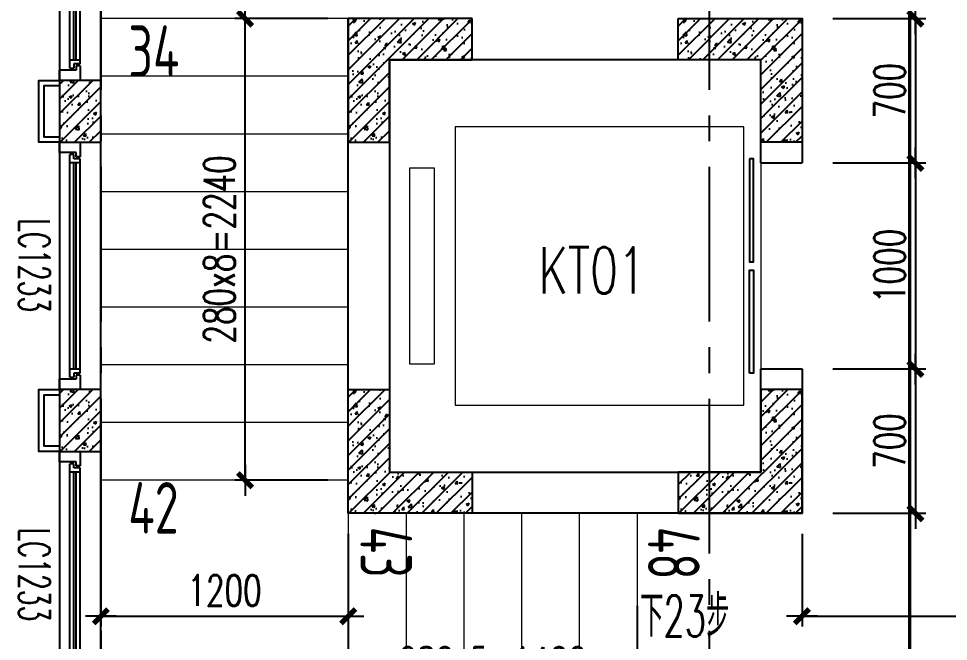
# Model space of a CAD drawing. Extents: x -395226 to -176901, y -140672 to 68263.
# Drawn here: x -269963 to -265455, y 48098 to 51120 of the extents above; entities that cross this region are included whole.
import ezdxf

# ---------------------------------------------------------------- set-up
doc = ezdxf.new("R2010")
doc.units = 0
doc.header["$LTSCALE"] = 1000
doc.header["$MEASUREMENT"] = 0
for name, pattern in [('ACAD_ISO08W100', [36, 24, -3, 6, -3]), ('HIDDEN', [0.375, 0.25, -0.125]), ('Plans$0$CENTER2', [1.125, 0.75, -0.125, 0.125, -0.125])]:
    doc.linetypes.add(name, pattern=pattern)
doc.layers.get('0').update_dxf_attribs({"linetype": 'CONTINUOUS'})
doc.layers.get('Defpoints').update_dxf_attribs({"linetype": 'CONTINUOUS'})
for name, color, linetype in [('A-COLUMN', 1, 'CONTINUOUS'), ('A-COLUMN-hatch', 252, 'CONTINUOUS'), ('A-DIM', 201, 'CONTINUOUS'), ('A-DOTE', 8, 'ACAD_ISO08W100'), ('A-FIN-GRAN', 34, 'CONTINUOUS'), ('A-NOTE', 150, 'CONTINUOUS'), ('A-TEXT-CN', 31, 'CONTINUOUS'), ('A-WALL', 2, 'CONTINUOUS'), ('A-WINDOW', 4, 'CONTINUOUS'), ('A-WINDOW-TEXT', 93, 'CONTINUOUS'), ('Plans$0$Grid', 9, 'Plans$0$CENTER2')]:
    doc.layers.add(name, color=color, linetype=linetype)
doc.layers.add('A-STAIR', color=30, linetype='CONTINUOUS', lineweight=0)
doc.styles.add('_HZTXT', font='tjromans.shx', dxfattribs={"width": 0.7, "bigfont": 'tjhztxt.shx'})
doc.styles.add('DIM_FONT', font='SIMPLEX', dxfattribs={"width": 0.7, "bigfont": 'GBCBIG'})
doc.styles.add('PRC-S', font='tjromans.shx', dxfattribs={"width": 0.7, "bigfont": 'tjhztxt.shx'})
doc.styles.get("Standard").update_dxf_attribs({"font": 'GBENOR', "bigfont": 'GBCBIG'})
doc.dimstyles.new('DIM100', dxfattribs={"dimscale": 100, "dimtxt": 3, "dimasz": 0.01, "dimexe": 1, "dimexo": 1, "dimgap": 1, "dimtad": 1, "dimdec": 0, "dimzin": 0, "dimdsep": 46, "dimtxsty": 'DIM_FONT', "dimblk1": '_DIMX', "dimblk2": '_DIMX', "dimsah": 1, "dimcen": 0.01, "dimclrd": 256, "dimclre": 256, "dimclrt": 7, "dimadec": 0, "dimazin": 0, "dimtfac": 1, "dimtdec": 0, "dimtix": 1, "dimtmove": 2, "dimatfit": 3, "dimldrblk": '_DIMX', "dimfxl": 0, "dimtolj": 1, "dimtzin": 5, "dimarcsym": 0})

# ---------------------------------------------------------------- blocks, each defined once
blk = doc.blocks.new('Grid')
at = {"layer": 'Plans$0$Grid', "color": 8}
for p, q in [((-22498.22963262349, 23319.99999610754), (-22498.22963262349, -15380.00000389246)), ((-19548.22963262349, 23319.99999610754), (-19548.22963262349, -15380.00000389246))]:
    blk.add_line(p, q, dxfattribs=at)
blk = doc.blocks.new('_DIMX')
blk.add_line((-150, 0), (150, 0))
at = {"const_width": 50}
blk.add_lwpolyline([(-70, -70), (70, 70)], dxfattribs=at)
blk = doc.blocks.new('*D402')
at = {"layer": 'A-DIM', "lineweight": -2}
for p, q in [((-266164.8500801697, 48619.81241015815), (-266164.8500801697, 48169.81241092358)), ((-263964.8500805619, 48619.81240996199), (-263964.8500805619, 48169.81241092358)), ((-266164.3500801697, 48219.81241092358), (-263965.3500805619, 48219.81241092358))]:
    blk.add_line(p, q, dxfattribs=at)
at = {"layer": 'Defpoints', "color": 0}
for p in [(-266164.8500801697, 48669.81241015815), (-263964.8500805619, 48669.81240996199), (-263964.8500805619, 48219.81241092358)]:
    blk.add_point(p, dxfattribs=at)
at = {"layer": 'A-DIM', "lineweight": -2, "xscale": 0.5, "yscale": 0.5, "zscale": 0.5, "rotation": 180}
blk.add_blockref('_DIMX', (-266164.8500801697, 48219.81241092358), dxfattribs=at)
at = {"layer": 'A-DIM', "lineweight": -2, "xscale": 0.5, "yscale": 0.5, "zscale": 0.5}
blk.add_blockref('_DIMX', (-263964.8500805619, 48219.81241092358), dxfattribs=at)
at = {"layer": 'A-DIM', "insert": (-265064.8500803658, 48344.81241092358), "char_height": 150, "attachment_point": 5, "style": 'DIM_FONT'}
blk.add_mtext('\\A1;2200', dxfattribs=at)
blk = doc.blocks.new('*D403')
at = {"layer": 'A-DIM', "lineweight": -2}
for p, q in [((-269564.8500801711, 48619.81241015815), (-269564.8500801711, 48169.81241092358)), ((-268364.850080168, 48619.81241015815), (-268364.850080168, 48169.81241092358)), ((-269564.3500801711, 48219.81241092358), (-268365.350080168, 48219.81241092358))]:
    blk.add_line(p, q, dxfattribs=at)
at = {"layer": 'Defpoints', "color": 0}
for p in [(-269564.8500801711, 48669.81241015815), (-268364.850080168, 48669.81241015815), (-268364.850080168, 48219.81241092358)]:
    blk.add_point(p, dxfattribs=at)
at = {"layer": 'A-DIM', "lineweight": -2, "xscale": 0.5, "yscale": 0.5, "zscale": 0.5, "rotation": 180}
blk.add_blockref('_DIMX', (-269564.8500801711, 48219.81241092358), dxfattribs=at)
at = {"layer": 'A-DIM', "lineweight": -2, "xscale": 0.5, "yscale": 0.5, "zscale": 0.5}
blk.add_blockref('_DIMX', (-268364.850080168, 48219.81241092358), dxfattribs=at)
at = {"layer": 'A-DIM', "insert": (-268964.8500801696, 48344.81241092358), "char_height": 150, "attachment_point": 5, "style": 'DIM_FONT'}
blk.add_mtext('\\A1;1200', dxfattribs=at)
blk = doc.blocks.new('*D404')
at = {"layer": 'A-DIM', "lineweight": -2}
for p, q in [((-266014.8500801697, 51119.81241092428), (-265564.8500801697, 51119.81241092428)), ((-265614.8500801697, 51119.31241092428), (-265614.8500801697, 50420.31241092428)), ((-266014.8500801697, 50419.81241092428), (-265564.8500801697, 50419.81241092428))]:
    blk.add_line(p, q, dxfattribs=at)
at = {"layer": 'Defpoints', "color": 0}
for p in [(-266064.8500801697, 51119.81241092428), (-266064.8500801697, 50419.81241092428), (-265614.8500801697, 50419.81241092428)]:
    blk.add_point(p, dxfattribs=at)
at = {"layer": 'A-DIM', "lineweight": -2, "xscale": 0.5, "yscale": 0.5, "zscale": 0.5}
for p, rotation in [((-265614.8500801697, 51119.81241092428), 90), ((-265614.8500801697, 50419.81241092428), 270)]:
    blk.add_blockref('_DIMX', p, dxfattribs=dict(at, rotation=rotation))
at = {"layer": 'A-DIM', "insert": (-265739.8500801697, 50769.81241092423), "char_height": 150, "attachment_point": 5, "rotation": 90, "style": 'DIM_FONT'}
blk.add_mtext('\\A1;700', dxfattribs=at)
blk = doc.blocks.new('*D405')
at = {"layer": 'A-DIM', "lineweight": -2}
for p, q in [((-266014.8500801697, 50419.81241092428), (-265564.8500801697, 50419.81241092428)), ((-265614.8500801697, 50419.31241092428), (-265614.8500801697, 49420.31241092428)), ((-266014.8500801697, 49419.81241092428), (-265564.8500801697, 49419.81241092428))]:
    blk.add_line(p, q, dxfattribs=at)
at = {"layer": 'Defpoints', "color": 0}
for p in [(-266064.8500801697, 50419.81241092428), (-266064.8500801697, 49419.81241092428), (-265614.8500801697, 49419.81241092428)]:
    blk.add_point(p, dxfattribs=at)
at = {"layer": 'A-DIM', "lineweight": -2, "xscale": 0.5, "yscale": 0.5, "zscale": 0.5}
for p, rotation in [((-265614.8500801697, 50419.81241092428), 90), ((-265614.8500801697, 49419.81241092428), 270)]:
    blk.add_blockref('_DIMX', p, dxfattribs=dict(at, rotation=rotation))
at = {"layer": 'A-DIM', "insert": (-265739.8500801697, 49919.81241092423), "char_height": 150, "attachment_point": 5, "rotation": 90, "style": 'DIM_FONT'}
blk.add_mtext('\\A1;1000', dxfattribs=at)
blk = doc.blocks.new('*D406')
at = {"layer": 'A-DIM', "lineweight": -2}
for p, q in [((-266014.8500801697, 49419.81241092428), (-265564.8500801697, 49419.81241092428)), ((-265614.8500801697, 49419.31241092428), (-265614.8500801697, 48720.31241092451)), ((-266014.8500801697, 48719.81241092451), (-265564.8500801697, 48719.81241092451))]:
    blk.add_line(p, q, dxfattribs=at)
at = {"layer": 'Defpoints', "color": 0}
for p in [(-266064.8500801697, 49419.81241092428), (-266064.8500801697, 48719.81241092451), (-265614.8500801697, 48719.81241092451)]:
    blk.add_point(p, dxfattribs=at)
at = {"layer": 'A-DIM', "lineweight": -2, "xscale": 0.5, "yscale": 0.5, "zscale": 0.5}
for p, rotation in [((-265614.8500801697, 49419.81241092428), 90), ((-265614.8500801697, 48719.81241092451), 270)]:
    blk.add_blockref('_DIMX', p, dxfattribs=dict(at, rotation=rotation))
at = {"layer": 'A-DIM', "insert": (-265739.8500801697, 49069.81241092435), "char_height": 150, "attachment_point": 5, "rotation": 90, "style": 'DIM_FONT'}
blk.add_mtext('\\A1;700', dxfattribs=at)
blk = doc.blocks.new('*D408')
at = {"layer": 'A-DIM', "lineweight": -2}
for p, q in [((-268464.8500808894, 51119.8124083048), (-268914.850080124, 51119.8124083048)), ((-268864.850080124, 48880.31240976937), (-268864.850080124, 51119.3124083048)), ((-268464.8500779602, 48879.81240976937), (-268914.850080124, 48879.81240976937))]:
    blk.add_line(p, q, dxfattribs=at)
at = {"layer": 'Defpoints', "color": 0}
for p in [(-268864.850080124, 51119.8124083048), (-268414.8500808894, 51119.8124083048), (-268414.8500779602, 48879.81240976937)]:
    blk.add_point(p, dxfattribs=at)
at = {"layer": 'A-DIM', "lineweight": -2, "xscale": 0.5, "yscale": 0.5, "zscale": 0.5}
for p, rotation in [((-268864.850080124, 51119.8124083048), 90), ((-268864.850080124, 48879.81240976937), 270)]:
    blk.add_blockref('_DIMX', p, dxfattribs=dict(at, rotation=rotation))
at = {"layer": 'A-DIM', "insert": (-268989.850080124, 49999.81240903704), "char_height": 150, "attachment_point": 5, "rotation": 90, "style": 'DIM_FONT'}
blk.add_mtext('\\A1;280x8=2240', dxfattribs=at)
blk = doc.blocks.new('b')
blk.add_line((300, 300.0000000004366), (200.0000000000245, 300.0000000004366))
for points in [[(200.0000000000246, -2.91038304567337e-11), (300, -2.91038304567337e-11), (300, 300.0000000004366), (200.0000000000246, 300.0000000004366)], [(200.0000000000246, 24.9999999999709), (275, 24.9999999999709), (275, 275.0000000004366), (200.0000000000246, 275.0000000004366)]]:
    blk.add_lwpolyline(points)
blk = doc.blocks.new('A$C386D5F79')
at = {"layer": 'A-WINDOW', "ltscale": 1.5}
for p, q in [((50, 199.9999999997335), (0, 199.9999999997335)), ((49.99999999813735, 119.999999999035), (49.99999999813735, 199.9999999995007)), ((49.99999999813735, 199.9999999997335), (1150.000000839354, 199.9999999997917)), ((1150.000000839354, 119.9999999997917), (1150.000000839354, 199.9999999997917)), ((1200, 199.9999999999663), (1150, 199.9999999999663)), ((1140.000000839354, 149.9999999993261), (60.00000000069849, 149.9999999997335)), ((60.00000000069849, 129.9999999997335), (60.00000000069849, 149.9999999997335)), ((100.0000000006985, 99.99999999973352), (100.0000000006985, 149.9999999997335)), ((1100.000000839354, 149.9999999997917), (1100.000000839354, 99.99999999979173)), ((1140.000000839354, 149.9999999997917), (1140.000000839354, 129.9999999997917)), ((0, 99.99999999973716), (69.99999999976717, 99.99999999973352)), ((69.99999999813735, 120.0000000060199), (49.99999999906868, 120.0000000060199)), ((79.99999999883585, 129.9999999997335), (60.00000000069849, 129.9999999997335)), ((69.99999999976717, 99.99999999973352), (70, 120.0000000067184)), ((79.99999999976717, 100.0000000062528), (79.99999999976717, 129.9999999997335)), ((1120.000000840286, 99.99999999979173), (79.99999999976717, 99.99999999973352)), ((1100.000000839354, 129.9999999997917), (100.0000000006985, 129.9999999997335)), ((1100.000000839354, 119.9999999997917), (100.0000000006985, 119.9999999997335)), ((1120.000000840286, 99.99999999979173), (1120.000000840286, 129.9999999997917)), ((1120.000000840286, 129.9999999997917), (1140.000000839354, 129.9999999997917)), ((1130.000000840286, 99.99999999979173), (1130.000000840286, 119.9999999997917)), ((1130.000000840286, 119.9999999997917), (1150.000000839354, 119.9999999997917)), ((1130.000000840286, 99.99999999979173), (1200.000000839354, 99.99999999979173))]:
    blk.add_line(p, q, dxfattribs=at)
at = {"layer": 'A-WINDOW'}
blk.add_lwpolyline([(1200, 8.958522812463343e-10), (0, 8.976712706498802e-10)], dxfattribs=at)
blk = doc.blocks.new('Columes_2F')
at = {"layer": 'A-COLUMN-hatch'}
h = blk.add_hatch(dxfattribs=at)
h.set_pattern_fill('钢筋混凝土', color=256, scale=20, style=0)
h.set_pattern_definition([(45, (-12779.38219557796, 25239.99999904633), (-35.35533905932737, 35.35533905932738), []), (50, (-12779.38219557796, 25239.99999904633), (143.4520365201507, -12.55042699651902), [15, -165]), (355, (-12779.38219557796, 25239.99999904633), (-27.7502667226, 150.4384267400024), [12, -132]), (100.4514, (-12767.42785957796, 25238.95413104632), (115.7018763428043, 137.8879084121907), [12.748038, -140.2284224]), (46.18420000000001, (-12779.38219557796, 25279.99999904633), (213.4482097251289, -33.10380286580362), [22.5, -247.5]), (96.6356, (-12761.59484657796, 25277.24133764633), (186.9325411097407, 194.8235741800883), [19.1220576, -210.3426]), (351.1842, (-12779.38219557796, 25279.99999904633), (186.9323890267254, 194.8237201850649), [18, -198]), (21, (-12759.38219557796, 25269.99999904633), (119.3814104236923, -80.52377813306776), [15, -165]), (326.0000000000001, (-12759.38219557796, 25269.99999904633), (48.66306638431634, 145.0300090093706), [12, -132]), (71.4514, (-12749.43374897796, 25263.28967784633), (168.044525716298, 64.50609934199048), [12.748038, -140.2284224]), (37.50000000000001, (-12779.38219557796, 25239.99999904633), (2.431971063458134, 66.5787707662623), [0, -130.4, 0, -134, 0, -132.5]), (7.499999999999999, (-12779.38219557796, 25239.99999904633), (52.61390748842972, 78.88234237647205), [0, -76.39999999999999, 0, -127.4, 0, -50.5]), (327.5, (-12823.98219557796, 25239.99999904633), (106.7644872344818, -4.51097434687596), [0, -50, 0, -156, 0, -207]), (317.5, (-12843.98219557796, 25239.99999904633), (116.6372338684772, 20.02099646646353), [0, -65, 0, -103.6, 0, -147])])
h.paths.add_polyline_path([(-12179.38219557796, 25839.99999904633), (-12779.38219557796, 25839.99999904633), (-12779.38219557796, 25239.99999904633), (-12579.38219557796, 25239.99999904633), (-12579.38219557796, 25639.99999904633), (-12179.38219557796, 25639.99999904633)])
h = blk.add_hatch(dxfattribs=at)
h.set_pattern_fill('钢筋混凝土', color=256, scale=20, style=0)
h.set_pattern_definition([(45, (-11179.38219557796, 25239.99999904633), (-35.35533905932737, 35.35533905932738), []), (50, (-11179.38219557796, 25239.99999904633), (143.4520365201507, -12.55042699651902), [15, -165]), (355, (-11179.38219557796, 25239.99999904633), (-27.7502667226, 150.4384267400024), [12, -132]), (100.4514, (-11167.42785957796, 25238.95413104632), (115.7018763428043, 137.8879084121907), [12.748038, -140.2284224]), (46.18420000000001, (-11179.38219557796, 25279.99999904633), (213.4482097251289, -33.10380286580362), [22.5, -247.5]), (96.6356, (-11161.59484657796, 25277.24133764633), (186.9325411097407, 194.8235741800883), [19.1220576, -210.3426]), (351.1842, (-11179.38219557796, 25279.99999904633), (186.9323890267254, 194.8237201850649), [18, -198]), (21, (-11159.38219557796, 25269.99999904633), (119.3814104236923, -80.52377813306776), [15, -165]), (326.0000000000001, (-11159.38219557796, 25269.99999904633), (48.66306638431634, 145.0300090093706), [12, -132]), (71.4514, (-11149.43374897796, 25263.28967784633), (168.044525716298, 64.50609934199048), [12.748038, -140.2284224]), (37.50000000000001, (-11179.38219557796, 25239.99999904633), (2.431971063458134, 66.5787707662623), [0, -130.4, 0, -134, 0, -132.5]), (7.499999999999999, (-11179.38219557796, 25239.99999904633), (52.61390748842972, 78.88234237647205), [0, -76.39999999999999, 0, -127.4, 0, -50.5]), (327.5, (-11223.98219557796, 25239.99999904633), (106.7644872344818, -4.51097434687596), [0, -50, 0, -156, 0, -207]), (317.5, (-11243.98219557796, 25239.99999904633), (116.6372338684772, 20.02099646646353), [0, -65, 0, -103.6, 0, -147])])
h.paths.add_polyline_path([(-11179.38219557796, 25839.99999904633), (-10579.38219557796, 25839.99999904633), (-10579.38219557796, 25239.99999904633), (-10779.38219557796, 25239.99999904633), (-10779.38219557796, 25639.99999904633), (-11179.38219557796, 25639.99999904633)])
h = blk.add_hatch(dxfattribs=at)
h.set_pattern_fill('钢筋混凝土', color=256, scale=20, style=0)
h.set_pattern_definition([(45, (-14179.38219703722, 25239.99999701006), (-35.35533905932737, 35.35533905932738), []), (50, (-14179.38219703722, 25239.99999701006), (143.4520365201507, -12.55042699651902), [15, -165]), (355, (-14179.38219703722, 25239.99999701006), (-27.7502667226, 150.4384267400024), [12, -132]), (100.4514, (-14167.42786103722, 25238.95412901006), (115.7018763428043, 137.8879084121907), [12.748038, -140.2284224]), (46.18420000000001, (-14179.38219703722, 25279.99999701006), (213.4482097251289, -33.10380286580362), [22.5, -247.5]), (96.6356, (-14161.59484803722, 25277.24133561006), (186.9325411097407, 194.8235741800883), [19.1220576, -210.3426]), (351.1842, (-14179.38219703722, 25279.99999701006), (186.9323890267254, 194.8237201850649), [18, -198]), (21, (-14159.38219703722, 25269.99999701006), (119.3814104236923, -80.52377813306776), [15, -165]), (326.0000000000001, (-14159.38219703722, 25269.99999701006), (48.66306638431634, 145.0300090093706), [12, -132]), (71.4514, (-14149.43375043722, 25263.28967581006), (168.044525716298, 64.50609934199048), [12.748038, -140.2284224]), (37.50000000000001, (-14179.38219703722, 25239.99999701006), (2.431971063458134, 66.5787707662623), [0, -130.4, 0, -134, 0, -132.5]), (7.499999999999999, (-14179.38219703722, 25239.99999701006), (52.61390748842972, 78.88234237647205), [0, -76.39999999999999, 0, -127.4, 0, -50.5]), (327.5, (-14223.98219703722, 25239.99999701006), (106.7644872344818, -4.51097434687596), [0, -50, 0, -156, 0, -207]), (317.5, (-14243.98219703722, 25239.99999701006), (116.6372338684772, 20.02099646646353), [0, -65, 0, -103.6, 0, -147])])
h.paths.add_polyline_path([(-14179.38219703722, 25539.99999701053), (-14179.38219703722, 25239.99999701006), (-13979.38219703722, 25239.99999701006), (-13979.38219703722, 25539.99999701053)])
h = blk.add_hatch(dxfattribs=at)
h.set_pattern_fill('钢筋混凝土', color=256, scale=20, style=0)
h.set_pattern_definition([(45, (-14179.38219703722, 23739.99999701006), (-35.35533905932737, 35.35533905932738), []), (50, (-14179.38219703722, 23739.99999701006), (143.4520365201507, -12.55042699651902), [15, -165]), (355, (-14179.38219703722, 23739.99999701006), (-27.7502667226, 150.4384267400024), [12, -132]), (100.4514, (-14167.42786103722, 23738.95412901006), (115.7018763428043, 137.8879084121907), [12.748038, -140.2284224]), (46.18420000000001, (-14179.38219703722, 23779.99999701006), (213.4482097251289, -33.10380286580362), [22.5, -247.5]), (96.6356, (-14161.59484803722, 23777.24133561006), (186.9325411097407, 194.8235741800883), [19.1220576, -210.3426]), (351.1842, (-14179.38219703722, 23779.99999701006), (186.9323890267254, 194.8237201850649), [18, -198]), (21, (-14159.38219703722, 23769.99999701006), (119.3814104236923, -80.52377813306776), [15, -165]), (326.0000000000001, (-14159.38219703722, 23769.99999701006), (48.66306638431634, 145.0300090093706), [12, -132]), (71.4514, (-14149.43375043722, 23763.28967581006), (168.044525716298, 64.50609934199048), [12.748038, -140.2284224]), (37.50000000000001, (-14179.38219703722, 23739.99999701006), (2.431971063458134, 66.5787707662623), [0, -130.4, 0, -134, 0, -132.5]), (7.499999999999999, (-14179.38219703722, 23739.99999701006), (52.61390748842972, 78.88234237647205), [0, -76.39999999999999, 0, -127.4, 0, -50.5]), (327.5, (-14223.98219703722, 23739.99999701006), (106.7644872344818, -4.51097434687596), [0, -50, 0, -156, 0, -207]), (317.5, (-14243.98219703722, 23739.99999701006), (116.6372338684772, 20.02099646646353), [0, -65, 0, -103.6, 0, -147])])
h.paths.add_polyline_path([(-14179.38219703722, 24039.99999701053), (-14179.38219703722, 23739.99999701006), (-13979.38219703722, 23739.99999701006), (-13979.38219703722, 24039.99999701053)])
h = blk.add_hatch(dxfattribs=at)
h.set_pattern_fill('钢筋混凝土', color=256, scale=20, style=0)
h.set_pattern_definition([(45, (-12779.38219557796, 23439.99999904633), (-35.35533905932737, 35.35533905932738), []), (50, (-12779.38219557796, 23439.99999904633), (143.4520365201507, -12.55042699651902), [15, -165]), (355, (-12779.38219557796, 23439.99999904633), (-27.7502667226, 150.4384267400024), [12, -132]), (100.4514, (-12767.42785957796, 23438.95413104632), (115.7018763428043, 137.8879084121907), [12.748038, -140.2284224]), (46.18420000000001, (-12779.38219557796, 23479.99999904633), (213.4482097251289, -33.10380286580362), [22.5, -247.5]), (96.6356, (-12761.59484657796, 23477.24133764633), (186.9325411097407, 194.8235741800883), [19.1220576, -210.3426]), (351.1842, (-12779.38219557796, 23479.99999904633), (186.9323890267254, 194.8237201850649), [18, -198]), (21, (-12759.38219557796, 23469.99999904633), (119.3814104236923, -80.52377813306776), [15, -165]), (326.0000000000001, (-12759.38219557796, 23469.99999904633), (48.66306638431634, 145.0300090093706), [12, -132]), (71.4514, (-12749.43374897796, 23463.28967784633), (168.044525716298, 64.50609934199048), [12.748038, -140.2284224]), (37.50000000000001, (-12779.38219557796, 23439.99999904633), (2.431971063458134, 66.5787707662623), [0, -130.4, 0, -134, 0, -132.5]), (7.499999999999999, (-12779.38219557796, 23439.99999904633), (52.61390748842972, 78.88234237647205), [0, -76.39999999999999, 0, -127.4, 0, -50.5]), (327.5, (-12823.98219557796, 23439.99999904633), (106.7644872344818, -4.51097434687596), [0, -50, 0, -156, 0, -207]), (317.5, (-12843.98219557796, 23439.99999904633), (116.6372338684772, 20.02099646646353), [0, -65, 0, -103.6, 0, -147])])
h.paths.add_polyline_path([(-12179.38219557796, 23439.99999904633), (-12779.38219557796, 23439.99999904633), (-12779.38219557796, 24039.99999904633), (-12579.38219557796, 24039.99999904633), (-12579.38219557796, 23639.99999904633), (-12179.38219557796, 23639.99999904633)])
h = blk.add_hatch(dxfattribs=at)
h.set_pattern_fill('钢筋混凝土', color=256, scale=20, style=0)
h.set_pattern_definition([(45, (-11179.38219557796, 23439.99999904633), (-35.35533905932737, 35.35533905932738), []), (50, (-11179.38219557796, 23439.99999904633), (143.4520365201507, -12.55042699651902), [15, -165]), (355, (-11179.38219557796, 23439.99999904633), (-27.7502667226, 150.4384267400024), [12, -132]), (100.4514, (-11167.42785957796, 23438.95413104632), (115.7018763428043, 137.8879084121907), [12.748038, -140.2284224]), (46.18420000000001, (-11179.38219557796, 23479.99999904633), (213.4482097251289, -33.10380286580362), [22.5, -247.5]), (96.6356, (-11161.59484657796, 23477.24133764633), (186.9325411097407, 194.8235741800883), [19.1220576, -210.3426]), (351.1842, (-11179.38219557796, 23479.99999904633), (186.9323890267254, 194.8237201850649), [18, -198]), (21, (-11159.38219557796, 23469.99999904633), (119.3814104236923, -80.52377813306776), [15, -165]), (326.0000000000001, (-11159.38219557796, 23469.99999904633), (48.66306638431634, 145.0300090093706), [12, -132]), (71.4514, (-11149.43374897796, 23463.28967784633), (168.044525716298, 64.50609934199048), [12.748038, -140.2284224]), (37.50000000000001, (-11179.38219557796, 23439.99999904633), (2.431971063458134, 66.5787707662623), [0, -130.4, 0, -134, 0, -132.5]), (7.499999999999999, (-11179.38219557796, 23439.99999904633), (52.61390748842972, 78.88234237647205), [0, -76.39999999999999, 0, -127.4, 0, -50.5]), (327.5, (-11223.98219557796, 23439.99999904633), (106.7644872344818, -4.51097434687596), [0, -50, 0, -156, 0, -207]), (317.5, (-11243.98219557796, 23439.99999904633), (116.6372338684772, 20.02099646646353), [0, -65, 0, -103.6, 0, -147])])
h.paths.add_polyline_path([(-11179.38219557796, 23439.99999904633), (-10579.38219557796, 23439.99999904633), (-10579.38219557796, 24039.99999904633), (-10779.38219557796, 24039.99999904633), (-10779.38219557796, 23639.99999904633), (-11179.38219557796, 23639.99999904633)])
for points in [[(-12179.38219557796, 25839.99999904633), (-12779.38219557796, 25839.99999904633), (-12779.38219557796, 25239.99999904633), (-12579.38219557796, 25239.99999904633), (-12579.38219557796, 25639.99999904633), (-12179.38219557796, 25639.99999904633)], [(-11179.38219557796, 25839.99999904633), (-10579.38219557796, 25839.99999904633), (-10579.38219557796, 25239.99999904633), (-10779.38219557796, 25239.99999904633), (-10779.38219557796, 25639.99999904633), (-11179.38219557796, 25639.99999904633)], [(-14179.38219703722, 25539.99999701053), (-14179.38219703722, 25239.99999701006), (-13979.38219703722, 25239.99999701006), (-13979.38219703722, 25539.99999701053)], [(-14179.38219703722, 24039.99999701053), (-14179.38219703722, 23739.99999701006), (-13979.38219703722, 23739.99999701006), (-13979.38219703722, 24039.99999701053)], [(-12179.38219557796, 23439.99999904633), (-12779.38219557796, 23439.99999904633), (-12779.38219557796, 24039.99999904633), (-12579.38219557796, 24039.99999904633), (-12579.38219557796, 23639.99999904633), (-12179.38219557796, 23639.99999904633)], [(-11179.38219557796, 23439.99999904633), (-10579.38219557796, 23439.99999904633), (-10579.38219557796, 24039.99999904633), (-10779.38219557796, 24039.99999904633), (-10779.38219557796, 23639.99999904633), (-11179.38219557796, 23639.99999904633)]]:
    blk.add_lwpolyline(points, close=True)
blk = doc.blocks.new('*D455')
at = {"layer": 'A-DIM', "lineweight": -2}
for p, q in [((-268364.850080168, 48269.81241015815), (-268364.850080168, 47819.81241092358)), ((-266964.8500801706, 48269.81241015803), (-266964.8500801706, 47819.81241092358)), ((-268364.350080168, 47869.81241092358), (-266965.3500801706, 47869.81241092358))]:
    blk.add_line(p, q, dxfattribs=at)
at = {"layer": 'Defpoints', "color": 0}
for p in [(-268364.850080168, 48319.81241015815), (-266964.8500801706, 48319.81241015803), (-266964.8500801706, 47869.81241092358)]:
    blk.add_point(p, dxfattribs=at)
at = {"layer": 'A-DIM', "lineweight": -2, "xscale": 0.5, "yscale": 0.5, "zscale": 0.5, "rotation": 180}
blk.add_blockref('_DIMX', (-268364.850080168, 47869.81241092358), dxfattribs=at)
at = {"layer": 'A-DIM', "lineweight": -2, "xscale": 0.5, "yscale": 0.5, "zscale": 0.5}
blk.add_blockref('_DIMX', (-266964.8500801706, 47869.81241092358), dxfattribs=at)
at = {"layer": 'A-DIM', "insert": (-267664.8500801693, 47994.81241092358), "char_height": 150, "attachment_point": 5, "style": 'DIM_FONT'}
blk.add_mtext('\\A1;280x5=1400', dxfattribs=at)

msp = doc.modelspace()

# ---------------------------------------------------------------- linework, layer by layer
at = {"layer": 'A-NOTE', "linetype": 'HIDDEN', "ltscale": 0.5, "const_width": 15}
msp.add_lwpolyline([(-265642.7476376451, 52813.36339483572), (-265642.7476376152, 46989.48567915788, -0.414213562373095), (-265792.7476376152, 46839.48567912808), (-270257.9152549456, 46839.48567907592, -0.4142135623689536), (-270407.915254886, 46989.48567909827), (-270407.9152549158, 52813.36339483572, -0.414213562373095), (-270257.9152549456, 52963.36339485807), (-265792.7476376152, 52963.36339485807, -0.414213562373095)], format="xyb", close=True, dxfattribs=at)
at = {"layer": 'A-STAIR'}
for p, q in [((-268364.8500830531, 51119.8124099001), (-269564.8500805392, 51119.81240833091)), ((-268364.8500826869, 50839.8124099001), (-269564.8500805392, 50839.81240833092)), ((-268364.8500823208, 50559.8124099001), (-269564.8500805392, 50559.8124083309)), ((-266364.8500801697, 50419.81241092428), (-266364.8500801697, 49419.81241092428)), ((-268364.8500819546, 50279.8124099001), (-269564.8500805392, 50279.81240833091)), ((-268364.8500815885, 49999.8124099001), (-269564.8500805391, 49999.8124083309)), ((-268364.8500812224, 49719.8124099001), (-269564.8500805391, 49719.8124083309)), ((-268364.8500808562, 49439.8124099001), (-269564.8500805392, 49439.81240833091)), ((-268364.8500804901, 49159.8124099001), (-269564.8500805392, 49159.81240833091)), ((-268364.8500801239, 48879.8124099001), (-269564.8500805392, 48879.81240833091)), ((-268364.8500801697, 48719.81241092451), (-268364.8500801697, 47519.81240980745)), ((-268084.8500801697, 48719.81241092451), (-268084.8500801697, 47519.81240980745)), ((-267804.8500801697, 48719.81241092451), (-267804.8500801697, 47519.81240980745)), ((-267524.8500801687, 48719.8124116804), (-267524.8500801687, 47519.81240980745)), ((-267244.8500801697, 48719.8124116804), (-267244.8500801697, 47519.81240980745)), ((-266964.8500801706, 48719.8124116804), (-266964.8500801706, 47519.81240980745))]:
    msp.add_line(p, q, dxfattribs=at)
for points in [[(-266447.3057690534, 50594.81241092428), (-267847.3057690534, 50594.81241092428), (-267847.3057690534, 49244.81241092428), (-266447.3057690534, 49244.81241092428), (-266447.3057690534, 50594.81241092428)], [(-267947.3057690534, 50394.81241092428), (-268067.3057690534, 50394.81241092428), (-268067.3057690534, 49444.81241092428), (-267947.3057690534, 49444.81241092428), (-267947.3057690534, 50394.81241092428)]]:
    msp.add_lwpolyline(points, dxfattribs=at)
at = {"layer": 'A-TEXT-CN', "linetype": 'Continuous', "lineweight": 13}
msp.add_lwpolyline([(-266964.8500801706, 48169.81241168505, 0, 0, 0), (-268914.8500801697, 48169.81241168505, 0, 0, 0), (-268914.8500801697, 51669.8124105415, 0, 0, 0), (-266704.8500801706, 51669.8124105415, 80, 0, 0), (-266404.8500801706, 51669.8124105415, 0, 0, 0)], format="xyseb", dxfattribs=at)
at = {"layer": 'A-WALL'}
for p, q in [((-268364.8500801696, 48719.81241092451), (-268364.8500801696, 51119.81241092451)), ((-266164.8500801697, 51119.81241092428), (-266164.8500801697, 50419.81241092428)), ((-266364.8500801697, 50919.81241092451), (-268164.8500801696, 50919.81241092451)), ((-268164.8500801696, 50919.81241092451), (-268164.8500801696, 48919.81241092451)), ((-266364.8500801697, 50419.81241092428), (-266364.8500801697, 50919.81241092451)), ((-266364.8500801697, 50419.81241092428), (-266164.8500801697, 50419.81241092428)), ((-266364.8500801697, 48919.8124109245), (-266364.8500801697, 49419.81241092428)), ((-266364.8500801697, 49419.81241092428), (-266164.8500801697, 49419.81241092428)), ((-266164.8500801697, 49419.81241092428), (-266164.8500801697, 48719.8124109245)), ((-268164.8500801696, 48919.81241092451), (-266364.8500801697, 48919.8124109245)), ((-266164.8500801697, 48719.8124109245), (-268364.8500801696, 48719.81241092451)), ((-266164.8500801697, 48724.07104919292), (-266164.8500801697, 48719.81241092451))]:
    msp.add_line(p, q, dxfattribs=at)
at = {"layer": 'A-WINDOW', "ltscale": 15}
for points in [[(-266419.8500801713, 50439.81241092428), (-266419.8500801713, 49939.81241092428), (-266399.8500801713, 49939.81241092428), (-266399.8500801713, 50439.81241092428)], [(-266419.8500801713, 49399.81241092428), (-266419.8500801713, 49899.81241092428), (-266399.8500801713, 49899.81241092428), (-266399.8500801713, 49399.81241092428)]]:
    msp.add_lwpolyline(points, close=True, dxfattribs=at)
at = {"layer": 'Defpoints', "color": 6}
msp.add_lwpolyline([(-248814.8500805392, 55519.81240980743), (-253614.8500805392, 55519.81240980743), (-253614.8500805392, 52319.81240980745), (-258014.8500805391, 52319.81240980593), (-258014.8500805391, 51119.81240980593), (-263764.8500801696, 51119.81240631263), (-263764.8500801696, 52519.81241258368), (-269764.8500801697, 52519.81241258365), (-269764.8500801697, 47319.81241092451), (-266364.8500874753, 47319.81241092451), (-266364.8500880401, 42179.81240980745), (-266814.8500805392, 42179.81240980745), (-266814.8500805404, 25179.81240980745)], dxfattribs=at)

# ---------------------------------------------------------------- block references
at = {"layer": 'A-COLUMN'}
msp.add_blockref('Columes_2F', (-255585.4678849547, 25279.81241085379), dxfattribs=at)
at = {"layer": 'A-DOTE'}
msp.add_blockref('Grid', (-247066.6204479157, 36079.81241369991), dxfattribs=at)
at = {"layer": 'A-FIN-GRAN', "extrusion": (0, 0, -1), "zscale": -1}
for p in [(269564.8500819912, 50519.81240786388), (269564.8500819912, 49019.81240786388)]:
    msp.add_blockref('b', p, dxfattribs=at)
at = {"layer": 'A-WINDOW', "extrusion": (0, 0, -1), "zscale": -1, "rotation": 270}
for p in [(269564.8500787169, 52019.81240870367), (269564.8500805392, 50519.81240786385), (269564.8500838133, 49019.81240786385)]:
    msp.add_blockref('A$C386D5F79', p, dxfattribs=at)

# ---------------------------------------------------------------- texts
at = {"layer": 'A-TEXT-CN', "color": 6, "width": 0.8}
for s, p in [('34', (-269431.6922876009, 50836.78122589955)), ('42', (-269431.6922966894, 48620.81126539045))]:
    msp.add_text(s, height=250, dxfattribs=at).set_placement(p)
at = {"layer": 'A-TEXT-CN', "style": 'PRC-S', "width": 0.7}
msp.add_text('KT01', height=225, dxfattribs=at).set_placement((-267442.0325039781, 49785.32681562618))
at = {"layer": 'A-TEXT-CN', "color": 6, "width": 0.8}
for s, p in [('43', (-268306.360772304, 48654.17101665719)), ('48', (-266912.019259621, 48654.17101768158))]:
    msp.add_text(s, height=250, rotation=270, dxfattribs=at).set_placement(p)
at = {"layer": 'A-TEXT-CN', "linetype": 'Continuous', "lineweight": 13, "style": 'PRC-S', "width": 0.6}
msp.add_text('下23步', height=200, dxfattribs=at).set_placement((-266950.1131996636, 48121.04357794585))
at = {"layer": 'A-WINDOW-TEXT', "style": '_HZTXT', "oblique": 0.6, "width": 0.6}
for p in [(-269962.1061903884, 50149.94804195909), (-269962.1061903891, 48649.94804195863)]:
    msp.add_text('LC1233', height=150, rotation=270, dxfattribs=at).set_placement(p)

# ---------------------------------------------------------------- dimensions: what is measured, and where the dimension line sits
at = {"layer": 'A-DIM'}
for p1, p2, distance, text, picture, middle in [((-268414.8500779602, 48879.81240976937), (-268414.8500808894, 51119.8124083048), 449.99999923456926, '280x8=2240', '*D408', (-268989.850080124, 49999.81240903704)), ((-268364.850080168, 48319.81241015815), (-266964.8500801706, 48319.81241015803), -449.99999923445284, '280x5=1400', '*D455', (-267664.8500801693, 47994.81241092358))]:
    dim = msp.add_aligned_dim(p1=p1, p2=p2, distance=distance, text=text, dimstyle='DIM100', override={"dimscale": 50, "dimclrt": 256}, dxfattribs=at)
    dim.commit()
    dim.dimension.update_dxf_attribs({"geometry": picture, "text_midpoint": middle})
for p1, p2, distance, picture, middle in [((-266064.8500801697, 51119.81241092428), (-266064.8500801697, 50419.81241092428), 450, '*D404', (-265739.8500801697, 50769.81241092423)), ((-266064.8500801697, 50419.81241092428), (-266064.8500801697, 49419.81241092428), 450, '*D405', (-265739.8500801697, 49919.81241092423)), ((-266064.8500801697, 49419.81241092428), (-266064.8500801697, 48719.81241092451), 450, '*D406', (-265739.8500801697, 49069.81241092435)), ((-269564.8500801711, 48669.81241015815), (-268364.850080168, 48669.81241015815), -449.99999923456926, '*D403', (-268964.8500801696, 48344.81241092358)), ((-266164.8500801697, 48669.81241015815), (-263964.8500805619, 48669.81240996199), -449.99999903840944, '*D402', (-265064.8500803658, 48344.81241092358))]:
    dim = msp.add_aligned_dim(p1=p1, p2=p2, distance=distance, dimstyle='DIM100', override={"dimscale": 50, "dimclrt": 256}, dxfattribs=at)
    dim.commit()
    dim.dimension.update_dxf_attribs({"geometry": picture, "text_midpoint": middle})

doc.saveas('drawing.dxf')
